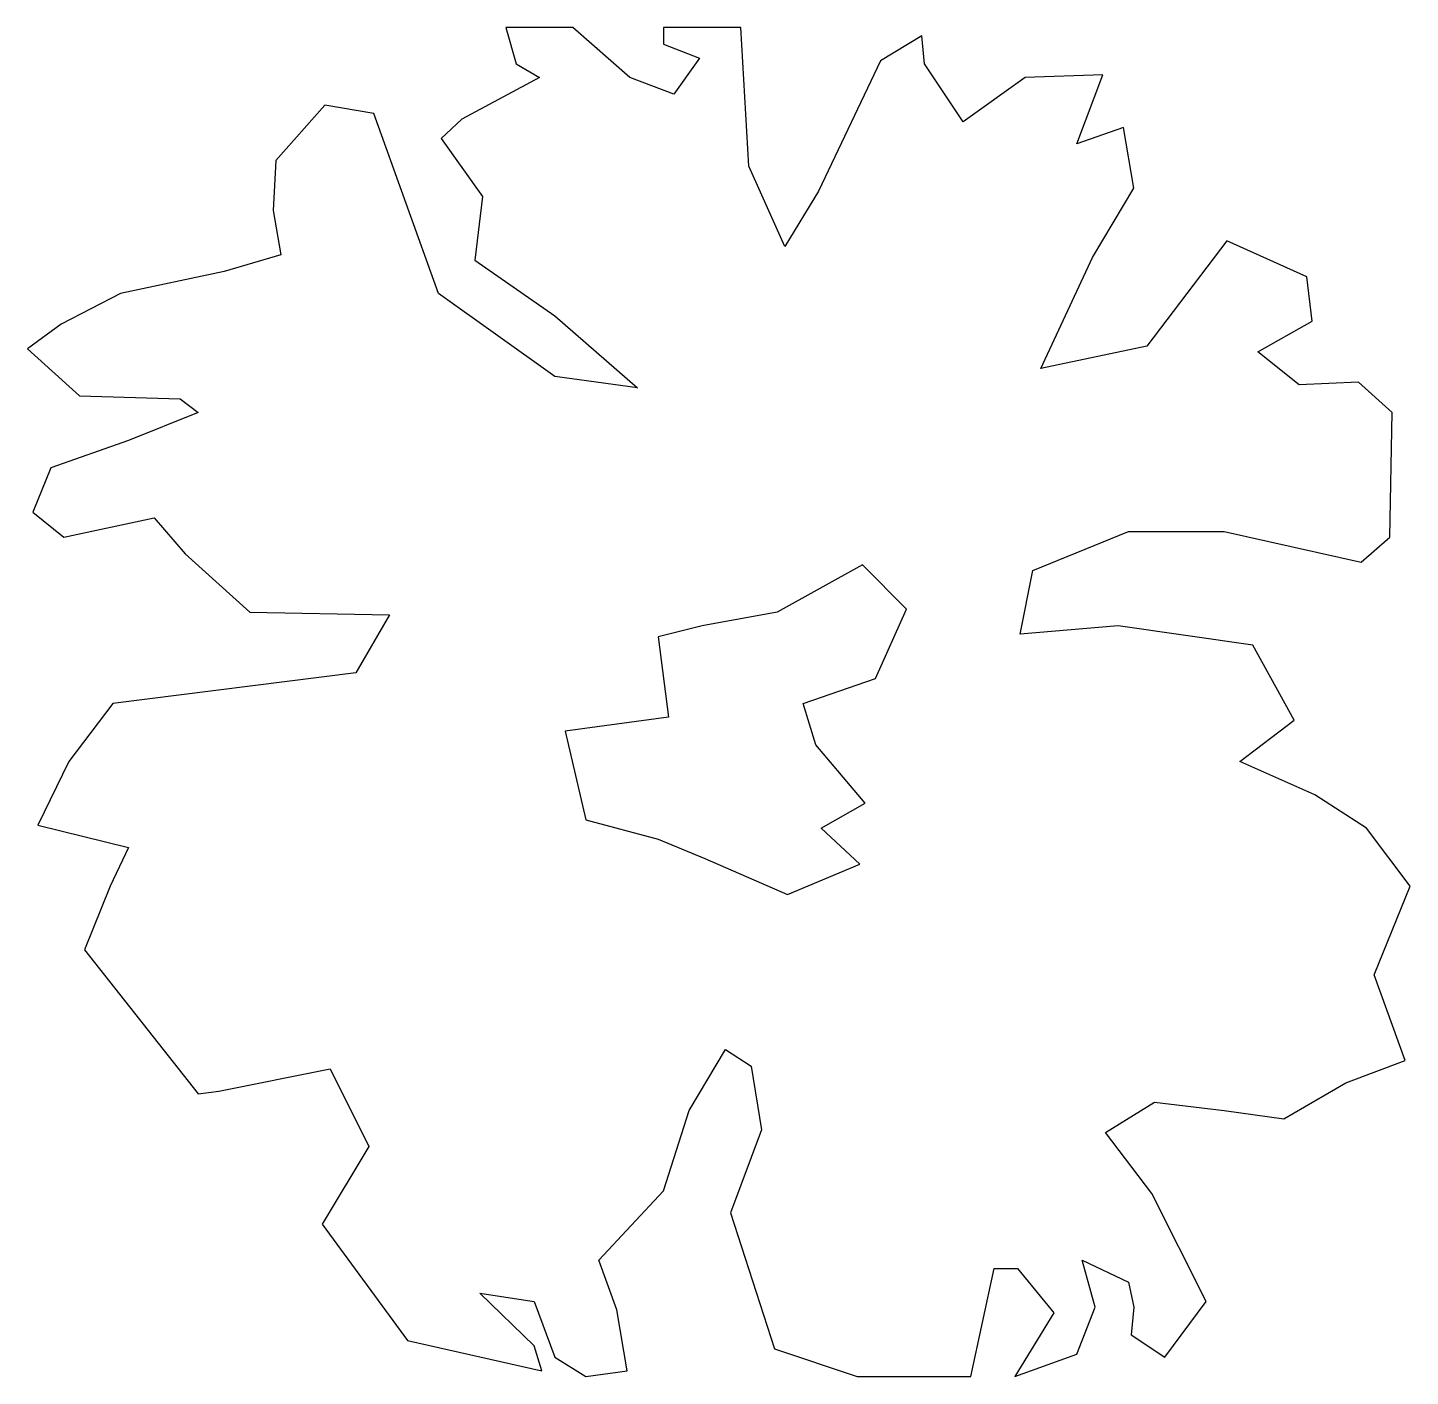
# Model space of a CAD drawing. Extents: x 7.884 to 8.118, y 9.886 to 10.114.
import ezdxf

# ---------------------------------------------------------------- set-up
doc = ezdxf.new("R2010")
doc.units = 0
doc.layers.get('0').update_dxf_attribs({"linetype": 'CONTINUOUS'})

msp = doc.modelspace()

# ---------------------------------------------------------------- linework, layer by layer
at = {"color": 0}
for p, q in [((7.97605, 10.11367), (7.96468, 10.11367)), ((7.96468, 10.11367), (7.96644, 10.10757)), ((7.98567, 10.10523), (7.97605, 10.11367)), ((8.00446, 10.11367), (7.99135, 10.11367)), ((7.99135, 10.11367), (7.99135, 10.11085)), ((8.00578, 10.09025), (8.00446, 10.11367)), ((7.99135, 10.11085), (7.99747, 10.10851)), ((8.03506, 10.11226), (8.02807, 10.10805)), ((8.0355, 10.10757), (8.03506, 10.11226)), ((7.99747, 10.10851), (7.9931, 10.10243)), ((8.02807, 10.10805), (8.01758, 10.08603)), ((7.96644, 10.10757), (7.97037, 10.10523)), ((8.04206, 10.09774), (8.0355, 10.10757)), ((8.06566, 10.1057), (8.05255, 10.10523)), ((8.0613, 10.094), (8.06566, 10.1057)), ((7.97037, 10.10523), (7.95726, 10.09821)), ((7.9931, 10.10243), (7.98567, 10.10523)), ((8.05255, 10.10523), (8.04206, 10.09774)), ((7.93408, 10.10056), (7.92578, 10.09118)), ((7.94239, 10.09915), (7.93408, 10.10056)), ((7.95332, 10.0687), (7.94239, 10.09915)), ((7.95726, 10.09821), (7.95376, 10.09493)), ((8.06916, 10.0968), (8.0613, 10.094)), ((8.07091, 10.0865), (8.06916, 10.0968)), ((7.95376, 10.09493), (7.96075, 10.0851)), ((7.92578, 10.09118), (7.92534, 10.08275)), ((8.0119, 10.07666), (8.00578, 10.09025)), ((7.96075, 10.0851), (7.95944, 10.07433)), ((8.01758, 10.08603), (8.0119, 10.07666)), ((8.06392, 10.07479), (8.07091, 10.0865)), ((7.92534, 10.08275), (7.92666, 10.07526)), ((8.08665, 10.0776), (8.0731, 10.0598)), ((8.1002, 10.07151), (8.08665, 10.0776)), ((7.92666, 10.07526), (7.91704, 10.07245)), ((7.95944, 10.07433), (7.97299, 10.06495)), ((8.05518, 10.05605), (8.06392, 10.07479)), ((7.91704, 10.07245), (7.89955, 10.0687)), ((8.10108, 10.06402), (8.1002, 10.07151)), ((7.89955, 10.0687), (7.8895, 10.06354)), ((7.97299, 10.05465), (7.95332, 10.0687)), ((7.8895, 10.06354), (7.88382, 10.05933)), ((7.97299, 10.06495), (7.98698, 10.05277)), ((8.0919, 10.05887), (8.10108, 10.06402)), ((7.88382, 10.05933), (7.89256, 10.05138)), ((8.0731, 10.0598), (8.05518, 10.05605)), ((8.09889, 10.05325), (8.0919, 10.05887)), ((7.98698, 10.05277), (7.97299, 10.05465)), ((8.10894, 10.05371), (8.09889, 10.05325)), ((8.11462, 10.04856), (8.10894, 10.05371)), ((7.89256, 10.05138), (7.9096, 10.0509)), ((7.9096, 10.0509), (7.91266, 10.04856)), ((7.91266, 10.04856), (7.90086, 10.04387)), ((8.11419, 10.02748), (8.11462, 10.04856)), ((7.90086, 10.04387), (7.88775, 10.0392)), ((7.88775, 10.0392), (7.88469, 10.0317)), ((7.88469, 10.0317), (7.88994, 10.02748)), ((7.88994, 10.02748), (7.90524, 10.03076)), ((7.90524, 10.03076), (7.91048, 10.02467)), ((8.05386, 10.02187), (8.07004, 10.02843)), ((8.07004, 10.02843), (8.08621, 10.02843)), ((8.08621, 10.02843), (8.10938, 10.02327)), ((8.10938, 10.02327), (8.11419, 10.02748)), ((7.91048, 10.02467), (7.92141, 10.01484)), ((8.02501, 10.0228), (8.01058, 10.01484)), ((8.03244, 10.01531), (8.02501, 10.0228)), ((8.05168, 10.01109), (8.05386, 10.02187)), ((7.92141, 10.01484), (7.94502, 10.01437)), ((7.94502, 10.01437), (7.93933, 10.00453)), ((8.01058, 10.01484), (7.99791, 10.01249)), ((8.0272, 10.00359), (8.03244, 10.01531)), ((7.99791, 10.01249), (7.99048, 10.01062)), ((8.06829, 10.01249), (8.05168, 10.01109)), ((8.09102, 10.00922), (8.06829, 10.01249)), ((7.99048, 10.01062), (7.99222, 9.99704)), ((8.09802, 9.99657), (8.09102, 10.00922)), ((7.93933, 10.00453), (7.89824, 9.99938)), ((8.01496, 9.99938), (8.0272, 10.00359)), ((7.89824, 9.99938), (7.89081, 9.98954)), ((8.01714, 9.99236), (8.01496, 9.99938)), ((7.99222, 9.99704), (7.97474, 9.9947)), ((8.08884, 9.98954), (8.09802, 9.99657)), ((7.97474, 9.9947), (7.97824, 9.97971)), ((8.02545, 9.98252), (8.01714, 9.99236)), ((7.89081, 9.98954), (7.88556, 9.97877)), ((8.10151, 9.98392), (8.08884, 9.98954)), ((8.11026, 9.97831), (8.10151, 9.98392)), ((8.01802, 9.97831), (8.02545, 9.98252)), ((7.97824, 9.97971), (7.99048, 9.97643)), ((7.88556, 9.97877), (7.90086, 9.97503)), ((8.02458, 9.97222), (8.01802, 9.97831)), ((8.11768, 9.96847), (8.11026, 9.97831)), ((7.90086, 9.97503), (7.8978, 9.96847)), ((7.99048, 9.97643), (7.99834, 9.97315)), ((7.99834, 9.97315), (8.01234, 9.96707)), ((8.01234, 9.96707), (8.02458, 9.97222)), ((7.8978, 9.96847), (7.89343, 9.95769)), ((8.11156, 9.95348), (8.11768, 9.96847)), ((7.89343, 9.95769), (7.91266, 9.93335)), ((8.11681, 9.93897), (8.11156, 9.95348)), ((7.99572, 9.93053), (8.00184, 9.94084)), ((8.00184, 9.94084), (8.00622, 9.93802)), ((7.91616, 9.93381), (7.93496, 9.93756)), ((7.93496, 9.93756), (7.94152, 9.92444)), ((8.00622, 9.93802), (8.00796, 9.92725)), ((8.10676, 9.93522), (8.11681, 9.93897)), ((8.09626, 9.92913), (8.10676, 9.93522)), ((7.91266, 9.93335), (7.91616, 9.93381)), ((7.99135, 9.91695), (7.99572, 9.93053)), ((8.0661, 9.92679), (8.07441, 9.93194)), ((8.07441, 9.93194), (8.08621, 9.93053)), ((8.08621, 9.93053), (8.09626, 9.92913)), ((8.00796, 9.92725), (8.00272, 9.9132)), ((8.07397, 9.91648), (8.0661, 9.92679)), ((7.94152, 9.92444), (7.93365, 9.91133)), ((7.98042, 9.90524), (7.99135, 9.91695)), ((8.08315, 9.89822), (8.07397, 9.91648)), ((7.93365, 9.91133), (7.94808, 9.89166)), ((8.00272, 9.9132), (8.01015, 9.89025)), ((7.98348, 9.89681), (7.98042, 9.90524)), ((8.06436, 9.89728), (8.06217, 9.90524)), ((8.06217, 9.90524), (8.07004, 9.90149)), ((8.04337, 9.88557), (8.0473, 9.90384)), ((8.0473, 9.90384), (8.05124, 9.90384)), ((8.05124, 9.90384), (8.05736, 9.89634)), ((7.9695, 9.89072), (7.96032, 9.89962)), ((7.96032, 9.89962), (7.9695, 9.89822)), ((8.07004, 9.90149), (8.07091, 9.89728)), ((7.9695, 9.89822), (7.97299, 9.88884)), ((8.0613, 9.88931), (8.06436, 9.89728)), ((8.07091, 9.89728), (8.07048, 9.89259)), ((8.07616, 9.88884), (8.08315, 9.89822)), ((7.98523, 9.88651), (7.98348, 9.89681)), ((8.05736, 9.89634), (8.0508, 9.88557)), ((8.07048, 9.89259), (8.07616, 9.88884)), ((7.94808, 9.89166), (7.9708, 9.88651)), ((7.9708, 9.88651), (7.9695, 9.89072)), ((8.01015, 9.89025), (8.02414, 9.88557)), ((7.97299, 9.88884), (7.97824, 9.88557)), ((8.0508, 9.88557), (8.0613, 9.88931)), ((7.97824, 9.88557), (7.98523, 9.88651)), ((8.02414, 9.88557), (8.04337, 9.88557))]:
    msp.add_line(p, q, dxfattribs=at)

doc.saveas('drawing.dxf')
